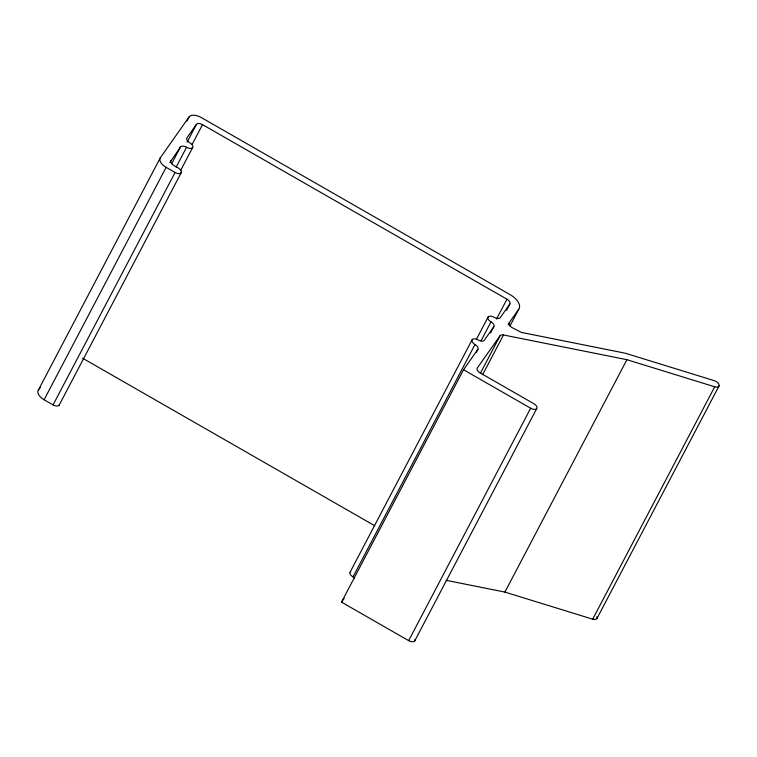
<?xml version="1.0" encoding="UTF-8"?>
<svg xmlns="http://www.w3.org/2000/svg" width="757" height="757" viewBox="0 0 757 757"><rect width="100%" height="100%" fill="white"/><g stroke="black" fill="none" stroke-linecap="round" stroke-linejoin="round"><path stroke-width="1.14" d="M59.396 404.522A5.167 2.754 27.7 0 1 53.066 404.891L44.105 399.762A10.343 5.507 27.7 0 1 38.352 390.092L160.361 157.702L189.099 116.919A10.343 5.507 27.7 0 1 201.248 117.524L510.142 294.672A15.509 8.261 27.7 0 1 518.782 309.178L509.991 325.926M186.903 121.111L189.099 116.919M44.105 399.762L166.124 167.363A10.343 5.507 27.7 0 1 160.361 157.702M169.814 162.66L180.488 146.972A5.167 2.754 27.7 0 1 186.563 147.274A5.167 2.754 27.7 0 0 192.638 147.577L180.545 170.609M171.697 163.72L180.488 146.972M187.111 142.117L196.46 124.318A5.167 2.754 27.7 0 1 202.526 124.621L506.953 299.204A5.167 2.754 27.7 0 1 509.83 304.04L506.537 310.323M176.126 167.165L186.563 147.274M53.066 404.891L175.075 172.501A5.167 2.754 27.7 0 0 181.15 172.804L59.141 405.194M192.089 144.511L202.526 124.621M350.131 572.074L472.141 339.685A5.167 2.754 27.7 0 1 478.206 339.988A5.167 2.754 27.7 0 0 484.281 340.29L493.867 326.693A5.167 2.754 27.7 0 0 490.981 321.857A5.167 2.754 27.7 0 1 488.104 317.032L476.56 339.013M354.598 578.064A5.167 2.754 27.7 0 0 353.008 576.91L475.018 344.52A5.167 2.754 27.7 0 1 472.141 339.685M414.931 639.466A5.167 2.754 27.7 0 1 408.657 640.64L341.521 602.137L463.53 369.738L477.885 349.346A5.167 2.754 27.7 0 0 475.018 344.52M481.092 340.707L490.981 321.857M476.238 352.488L477.885 349.346M496.507 319.094L506.953 299.204M490.564 332.976L493.867 326.693M480.317 373.39L500.103 335.701A5.167 2.754 27.7 0 1 503.49 334.973L626.919 359.698L714.712 386.789A5.167 2.754 27.7 0 0 719.15 385.162A5.167 2.754 27.7 0 0 714.106 380.601L625.301 353.226L521.336 332.399L512.101 327.611A5.167 2.754 27.7 0 1 509.215 322.775L518.782 309.178M508.117 324.867L509.215 322.775M482.606 374.753L503.49 334.973M408.657 640.64L530.666 408.241A5.167 2.754 27.7 0 0 536.741 408.543L414.732 640.942M446.081 580.307L504.91 592.097L626.919 359.698M504.91 592.097L592.703 619.188L714.712 386.789M597.055 618.308L719.065 385.909M196.46 124.318L186.875 137.916A5.167 2.754 27.7 0 0 189.761 142.742A5.167 2.754 27.7 0 1 192.638 147.577M38.352 390.092L40.358 387.253M509.83 304.04L500.254 317.628A5.167 2.754 27.7 0 1 494.179 317.325A5.167 2.754 27.7 0 0 488.104 317.032M500.103 335.701L477.26 368.072A5.167 2.754 27.7 0 0 480.146 372.908L533.865 403.718A5.167 2.754 27.7 0 1 536.741 408.543M341.521 602.137L344.132 598.427M166.124 167.363L175.075 172.501M463.53 369.738L530.666 408.241M82.57 358.193L374.696 525.718M596.904 616.7A5.167 2.754 27.7 0 1 592.703 619.188M353.008 576.91A5.167 2.754 27.7 0 1 350.69 571.582M181.15 172.804A5.167 2.754 27.7 0 0 178.264 167.969L173.788 165.405A5.167 2.754 27.7 0 1 170.912 160.569"/></g></svg>
